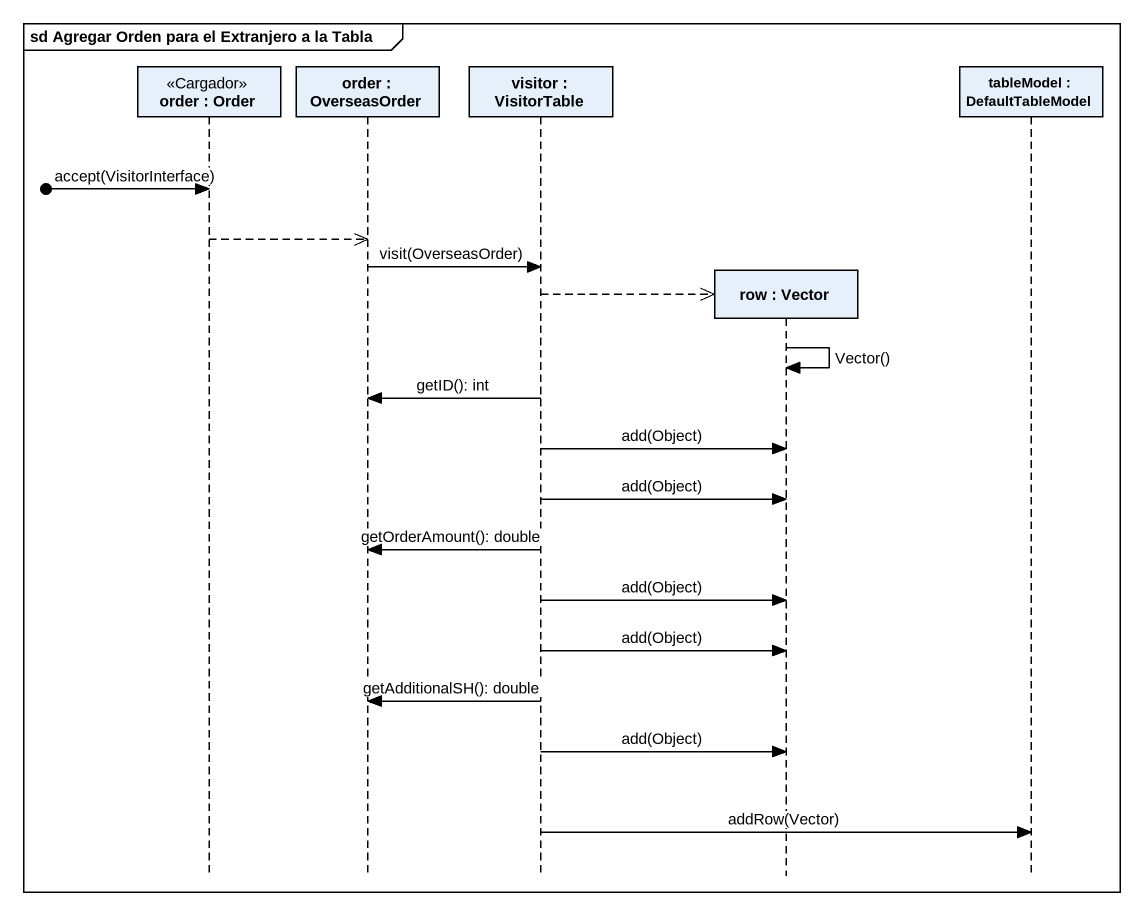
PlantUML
@startuml
mainframe sd Agregar Orden para el Extranjero a la Tabla
hide footbox
participant "order : Order" as order <<Cargador>>
participant "order : OverseasOrder" as order_2
participant "visitor : VisitorTable" as visitor
participant "row : Vector" as row
participant "tableModel : DefaultTableModel" as tableModel

[o-> order : accept(VisitorInterface)
order -->> order_2
order_2 -> visitor : visit(OverseasOrder)
visitor -->> row **
row -> row : Vector()
visitor -> order_2 : getID(): int
visitor -> row : add(Object)
visitor -> row : add(Object)
visitor -> order_2 : getOrderAmount(): double
visitor -> row : add(Object)
visitor -> row : add(Object)
visitor -> order_2 : getAdditionalSH(): double
visitor -> row : add(Object)
visitor -> tableModel : addRow(Vector)
@enduml
